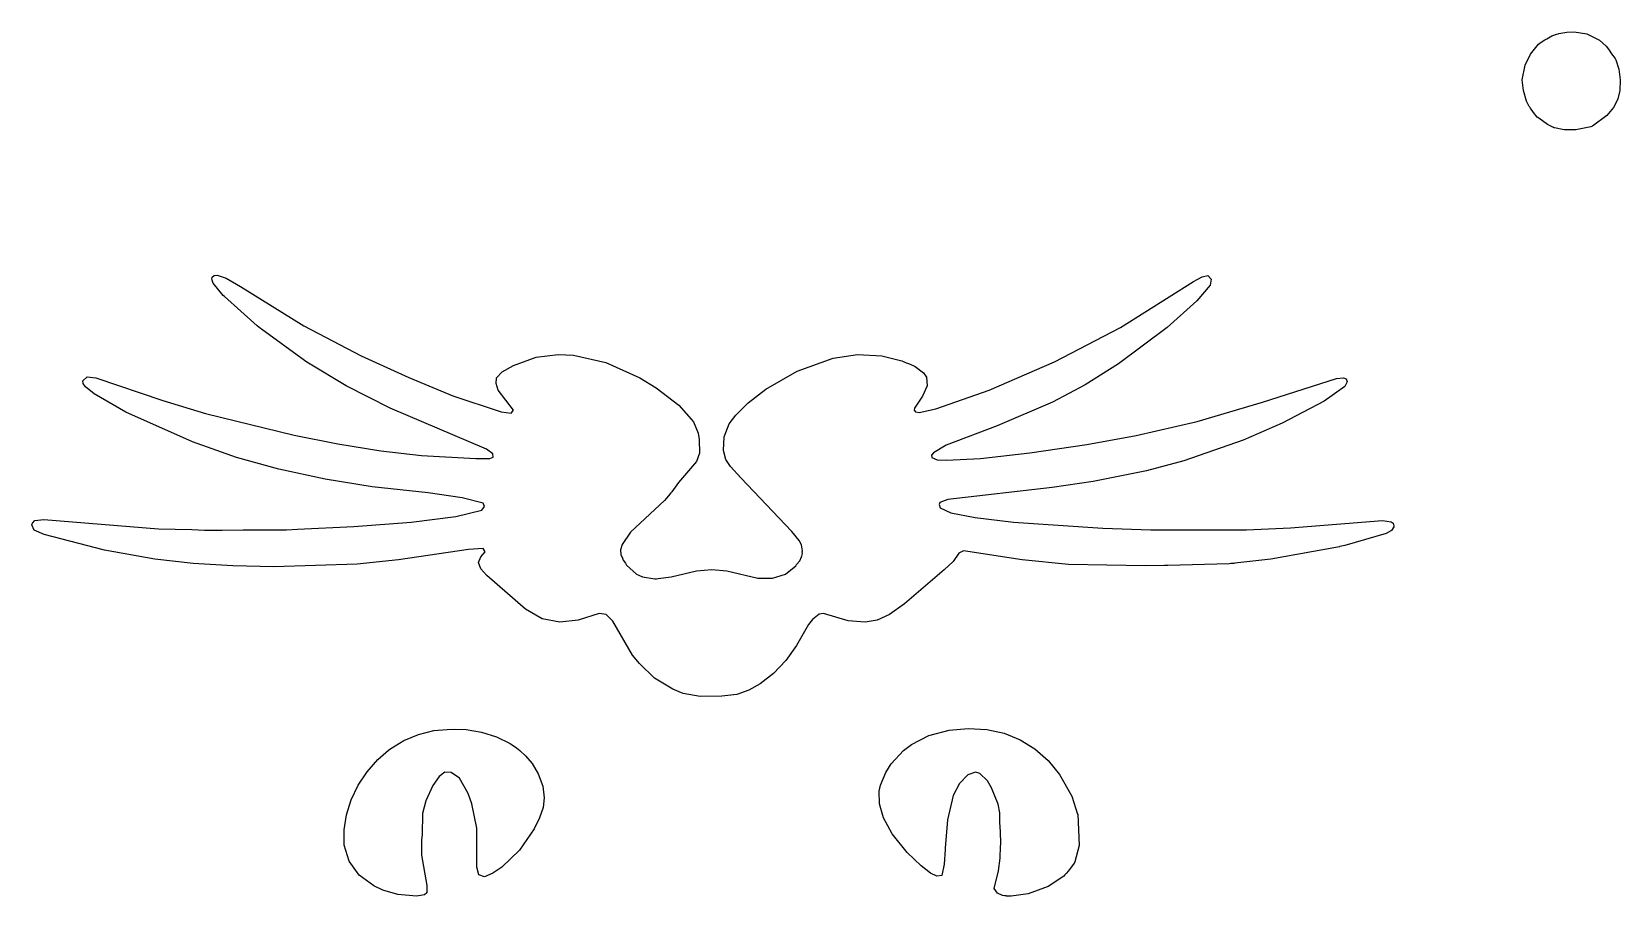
# Model space of a CAD drawing. Header units: millimetres. Extents: x 52 to 282, y 122 to 248.
import ezdxf

# ---------------------------------------------------------------- set-up
doc = ezdxf.new("R2010")
doc.units = ezdxf.units.MM
doc.layers.add('CUT', color=7, linetype='CONTINUOUS')

msp = doc.modelspace()

# ---------------------------------------------------------------- linework, layer by layer
at = {"layer": 'CUT'}
for points in [[(272.342, 247.0945), (273.0775, 247.3327), (273.255, 247.3666), (273.3801, 247.3904), (273.9331, 247.4957), (274.5167, 247.6068), (275.5904, 247.6687), (277.4293, 247.3426), (278.9949, 246.6068), (279.2636, 246.4224), (280.2532, 245.5578), (280.4141, 245.3314), (280.6623, 244.9821), (281.0203, 244.4784), (281.5299, 243.7613), (281.626, 243.6123), (282.06, 242.2489), (282.2755, 240.6846), (282.2402, 239.13), (281.9492, 237.9341), (281.7918, 237.569), (281.2882, 236.6518), (280.3409, 235.5292), (278.2443, 233.9754), (277.9862, 233.8463), (275.8447, 233.3998), (274.1454, 233.4378), (272.7203, 233.7093), (272.6802, 233.7253), (272.6629, 233.7322), (272.635, 233.7433), (272.5882, 233.7619), (271.7019, 234.2118), (270.4522, 235.1043), (270.2268, 235.2803), (269.6667, 235.9524), (269.2427, 236.5794), (269.188, 236.6602), (269.1358, 236.7375), (269.0829, 236.8158), (268.6611, 237.5901), (268.2263, 239.1273), (268.0426, 240.6922), (268.4664, 242.8347), (269.2292, 244.4016), (270.4206, 245.8753), (270.8157, 246.1538), (271.3451, 246.4801), (271.4263, 246.5301), (271.6425, 246.6634)], [(70.7397, 194.109), (76.9561, 192.2231), (89.8016, 189.0553), (96.1811, 187.8349), (102.4158, 186.8246), (108.32, 186.126), (116.2076, 185.6742), (118.2215, 185.706), (118.6879, 185.9053), (118.6701, 186.3705), (117.7262, 187.0362), (103.7645, 193.0227), (97.3658, 196.2404), (91.9063, 199.543), (91.3915, 199.8755), (91.3426, 199.9071), (91.3405, 199.9084), (91.3359, 199.9114), (85.065, 204.4722), (85.0283, 204.5005), (84.9312, 204.5755), (84.697, 204.7563), (84.4523, 204.9452), (79.7121, 209.194), (79.5093, 209.3872), (78.0701, 211.1441), (77.9301, 211.5687), (77.9227, 211.5912), (77.9063, 211.6409), (77.8721, 211.7446), (77.9366, 212.0294), (78.2072, 212.2769), (78.6343, 212.3279), (79.9643, 211.8623), (82.0507, 210.6632), (91.1989, 204.9722), (99.5614, 200.6172), (106.4544, 197.4493), (112.8619, 194.7677), (119.8562, 192.4455), (121.3321, 192.2921), (121.645, 192.7206), (119.4409, 195.5959), (119.1439, 196.5593), (119.1855, 197.423), (120.0144, 198.2863), (121.6577, 199.2201), (124.9638, 200.3932), (128.1116, 200.8134), (130.3545, 200.7051), (135.0609, 199.6243), (139.9794, 197.3971), (142.3694, 195.9538), (145.6437, 193.4459), (147.7527, 191.0171), (148.4677, 189.3789), (148.6217, 188.4388), (148.6523, 186.4674), (148.2019, 185.2427), (145.5848, 182.2047), (144.6156, 180.8603), (144.479, 180.6879), (144.1567, 180.2811), (143.8686, 179.9175), (143.5902, 179.5661), (138.6441, 174.9802), (137.4038, 173.222), (137.1887, 172.421), (137.2448, 171.7119), (137.4218, 171.3781), (137.5476, 170.9317), (137.8939, 170.4875), (138.0386, 170.2148), (139.5238, 168.9146), (140.3563, 168.5224), (142.175, 168.1989), (142.3488, 168.221), (142.4171, 168.2022), (142.6445, 168.2587), (144.5486, 168.5013), (148.1931, 169.3766), (150.4225, 169.5554), (152.611, 169.376), (157.1022, 168.3023), (158.5826, 168.2979), (158.7478, 168.2969), (158.7493, 168.2974), (159.2643, 168.2959), (161.1183, 168.9058), (162.6069, 170.0936), (162.7489, 170.316), (163.2216, 170.8183), (163.4359, 171.3924), (163.4676, 171.442), (163.4757, 171.499), (163.6181, 171.8805), (163.5631, 172.1134), (163.5862, 172.2761), (163.4442, 173.1503), (163.1362, 173.7921), (162.0316, 175.0724), (154.6339, 182.8684), (153.1647, 184.545), (152.447, 185.5443), (152.1098, 186.8329), (152.2219, 188.8354), (152.9577, 190.7239), (153.9176, 191.9993), (155.6917, 193.7733), (158.261, 195.782), (162.8152, 198.3593), (168.0551, 200.2807), (171.58, 200.7782), (175.1054, 200.6063), (178.0267, 199.8524), (178.5395, 199.6539), (178.6633, 199.6059), (178.8218, 199.5446), (179.2394, 199.3829), (179.9322, 199.0677), (181.1665, 198.1504), (181.5872, 197.5057), (181.6888, 196.2291), (181.0124, 194.7238), (179.8384, 193.0176), (179.8112, 192.6895), (180.0102, 192.4722), (180.5374, 192.3821), (182.9477, 192.8849), (190.682, 195.5998), (200.1725, 199.717), (209.7366, 204.725), (220.3444, 211.3894), (221.5939, 212.0667), (222.4076, 212.2902), (222.9284, 211.7407), (222.7529, 210.8566), (220.8458, 208.568), (216.5369, 204.731), (209.4715, 199.4504), (204.6121, 196.4094), (199.8652, 193.8614), (191.8582, 190.434), (184.4529, 187.6189), (182.5851, 186.5355), (182.3119, 186.1779), (182.3561, 185.8476), (183.1475, 185.5044), (184.4718, 185.4307), (189.4509, 185.7076), (196.6035, 186.51), (204.8645, 187.7301), (212.0109, 189.0201), (220.8527, 191.0739), (230.364, 193.861), (241.1169, 197.2901), (242.1104, 197.3963), (242.4789, 197.264), (242.6417, 196.8409), (242.3144, 196.1435), (239.3245, 194.0364), (233.2235, 190.8171), (230.9924, 189.8438), (230.9789, 189.8379), (230.8774, 189.7937), (227.5352, 188.3357), (218.9171, 185.3351), (213.5209, 183.8983), (205.7652, 182.3614), (199.8319, 181.4888), (184.7109, 179.7131), (183.5506, 179.3033), (183.4124, 179.0039), (183.5742, 178.5047), (185.1243, 177.7766), (188.6427, 177.1232), (194.2127, 176.462), (207.1771, 175.5561), (214.1503, 175.3122), (218.3331, 175.3227), (218.787, 175.3123), (219.9002, 175.3266), (228.0145, 175.347), (234.4389, 175.6263), (247.7935, 176.6721), (249.0193, 176.5097), (249.3097, 176.2965), (249.4172, 175.9192), (249.4101, 175.7857), (249.4093, 175.771), (249.4092, 175.7678), (249.4081, 175.7473), (249.0814, 175.2112), (248.2873, 174.797), (242.3167, 173.0635), (241.8332, 172.956), (241.816, 172.9521), (241.5892, 172.9017), (241.5106, 172.8842), (231.5521, 171.0585), (226.3621, 170.4749), (226.1982, 170.4632), (226.0987, 170.4561), (225.7436, 170.4307), (225.5239, 170.415), (216.5998, 170.1526), (216.3782, 170.1484), (216.2059, 170.1452), (216.1395, 170.1439), (213.3489, 170.0911), (202.2042, 170.2877), (195.487, 170.9518), (186.9749, 172.2613), (186.2751, 171.9549), (185.4489, 170.746), (184.1639, 169.4966), (178.418, 164.5864), (176.2385, 163.0164), (174.4436, 162.1972), (172.6752, 161.9151), (170.2045, 162.1292), (166.644, 163.1965), (166.0245, 163.0897), (165.037, 162.3283), (164.4738, 161.6039), (162.7126, 158.5487), (161.1916, 156.3607), (159.3922, 154.4587), (157.4711, 152.9568), (155.785, 152.0228), (154.0587, 151.4153), (151.9037, 151.1691), (148.7317, 151.1342), (146.2609, 151.5393), (144.7761, 152.1782), (142.1241, 153.8111), (139.9296, 155.9012), (138.9392, 157.1364), (136.0793, 162.0828), (135.1058, 163.0259), (134.098, 163.2027), (131.0618, 162.2294), (128.3803, 161.915), (125.8335, 162.4176), (123.3971, 163.8263), (117.7825, 168.6993), (116.8873, 169.6643), (116.5951, 170.5852), (116.8968, 171.3974), (117.5344, 172.1151), (117.2618, 172.6014), (115.111, 172.4509), (104.9409, 170.9532), (98.9473, 170.3575), (86.8775, 169.9389), (80.9209, 170.079), (75.1382, 170.4622), (69.5819, 171.0908), (62.3034, 172.3848), (53.5393, 174.6653), (52.0961, 175.2876), (51.7374, 176.055), (51.8413, 176.312), (52.1789, 176.6906), (53.4648, 176.8242), (70.1089, 175.4515), (74.9853, 175.3599), (76.7958, 175.2772), (78.7713, 175.2888), (79.3755, 175.2774), (82.3942, 175.31), (88.706, 175.3469), (90.2937, 175.4354), (98.4689, 175.8001), (106.7796, 176.4289), (113.2978, 177.268), (117.0435, 178.1899), (117.465, 178.7127), (117.2291, 179.2194), (114.1933, 179.9879), (109.2568, 180.7186), (101.1496, 181.5927), (94.3384, 182.7102), (87.5829, 184.1453), (81.4285, 185.8243), (75.0653, 188.0972), (65.3952, 192.4261), (60.7696, 195.0795), (59.557, 196.0866), (59.1922, 196.5679), (59.1431, 196.9681), (59.7837, 197.5298), (61.0138, 197.4292)], [(110.0819, 146.1728), (112.0468, 146.3545), (113.0253, 146.3694), (114.7942, 146.3151), (117.0009, 145.9358), (119.1617, 145.2665), (121.1666, 144.3023), (122.0667, 143.6594), (122.5608, 143.2828), (123.3872, 142.5163), (124.3464, 141.3736), (125.2323, 139.9081), (125.9078, 138.1169), (126.1185, 136.4031), (125.9389, 135.0047), (125.4292, 133.4823), (124.6518, 131.8968), (122.5328, 128.7961), (119.9816, 126.315), (118.6333, 125.4594), (117.423, 124.9357), (116.6156, 125.2099), (116.3497, 126.3407), (116.3171, 132.0046), (115.5848, 135.532), (115.0637, 137.0514), (113.7962, 139.2524), (112.5885, 140.0681), (111.7087, 140.1112), (110.853, 139.5101), (109.9666, 138.2126), (108.9085, 135.9568), (108.4663, 134.131), (108.3758, 131.0286), (108.294, 130.3318), (108.3239, 129.8246), (108.2929, 129.1124), (108.3134, 128.8868), (108.2904, 128.0995), (109.089, 123.6533), (109.082, 122.6176), (108.7205, 122.3217), (107.5534, 122.1272), (104.8735, 122.3892), (102.6898, 123.0214), (101.3767, 123.6216), (99.2645, 125.1529), (97.8007, 127.2022), (97.0933, 129.5161), (97.0608, 131.7439), (97.4183, 133.9381), (98.0833, 136.1397), (99.1218, 138.2473), (100.3989, 140.1803), (101.9523, 141.9859), (103.5033, 143.3225), (103.8263, 143.578), (105.7401, 144.7372), (107.8414, 145.6118)], [(189.3568, 139.9417), (188.7045, 140.1313), (187.5965, 139.7564), (186.3881, 138.4664), (185.4405, 136.7281), (184.6254, 133.2169), (184.5808, 132.5841), (184.3124, 129.1321), (184.321, 128.8932), (184.1703, 126.7519), (183.806, 125.1129), (183.1134, 125.0244), (182.1751, 125.4713), (180.7986, 126.5293), (178.777, 128.4636), (176.5892, 131.1871), (175.3673, 133.5264), (174.7608, 135.5136), (174.7169, 137.3546), (174.8942, 138.2601), (175.6773, 140.0913), (176.4484, 141.3356), (178.261, 143.2875), (179.3997, 144.1337), (181.9222, 145.4421), (184.8804, 146.2426), (187.6283, 146.4928), (190.3316, 146.3484), (192.8402, 145.779), (195.1857, 144.8327), (197.3213, 143.5385), (199.2549, 141.8253), (200.9156, 139.811), (202.6746, 136.6477), (203.531, 134.0371), (203.5332, 134.0285), (203.5334, 134.0275), (203.5338, 134.026), (203.5343, 134.0242), (203.7448, 129.5084), (203.1406, 127.1324), (203.0994, 127.043), (203.0769, 126.9941), (203.0686, 126.9763), (203.0383, 126.9104), (203.0364, 126.9064), (202.1809, 125.8157), (201.8663, 125.441), (201.7778, 125.3356), (201.6929, 125.2346), (201.5076, 125.0138), (199.2498, 123.5344), (196.3493, 122.4686), (193.8829, 122.1139), (193.185, 122.1505), (193.1527, 122.1538), (193.1078, 122.1585), (192.913, 122.1787), (192.6331, 122.2192), (191.9025, 122.5785), (191.4307, 123.2617), (192.0614, 125.7825), (192.3, 127.6596), (192.2968, 127.9855), (192.3, 128.0095), (192.331, 129.0125), (192.403, 130.0042), (192.2681, 132.4565), (192.2507, 132.5538), (192.2337, 134.2429), (191.9877, 135.4656), (191.0414, 137.866), (190.4326, 138.8977)]]:
    msp.add_lwpolyline(points, close=True, dxfattribs=at)

doc.saveas('drawing.dxf')
